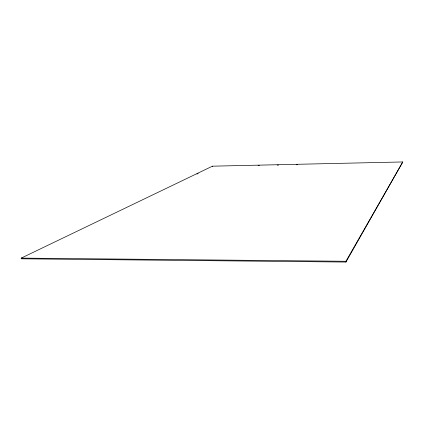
<?xml version="1.0" encoding="UTF-8"?>
<svg xmlns="http://www.w3.org/2000/svg" width="424" height="424" viewBox="0 0 424 424"><rect width="100%" height="100%" fill="white"/><g stroke="black" fill="none" stroke-linecap="round" stroke-linejoin="round"><path stroke-width="0.64" d="M345.958 262.048L402.789 161.952L212.445 166.176L21.2 258.115L21.279 258.799L345.958 262.048L345.926 261.285L402.789 161.952M196.985 174.047L198.178 173.474M258.073 165.572L259.393 165.546M277.238 165.153L278.557 165.122M296.403 164.729L297.722 164.698M21.2 258.115L345.926 261.285M212.445 166.176L212.472 166.579"/></g></svg>
